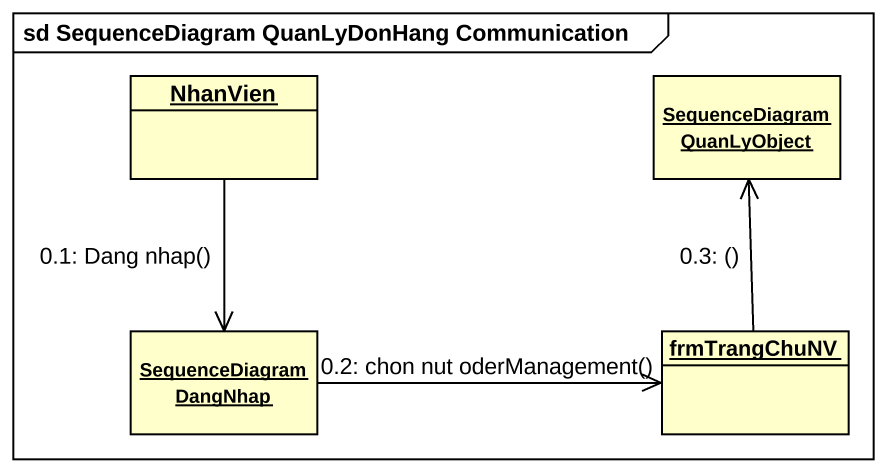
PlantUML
@startuml
mainframe sd SequenceDiagram QuanLyDonHang Communication
hide circle
hide empty members
object NhanVien
object "SequenceDiagram QuanLyObject" as SequenceDiagram_QuanLyObject
object "SequenceDiagram DangNhap" as SequenceDiagram_DangNhap
object frmTrangChuNV
NhanVien --> SequenceDiagram_DangNhap : 0.1: Dang nhap()
SequenceDiagram_DangNhap -right-> frmTrangChuNV : 0.2: chon nut oderManagement()
frmTrangChuNV -up-> SequenceDiagram_QuanLyObject : 0.3: ()
@enduml
